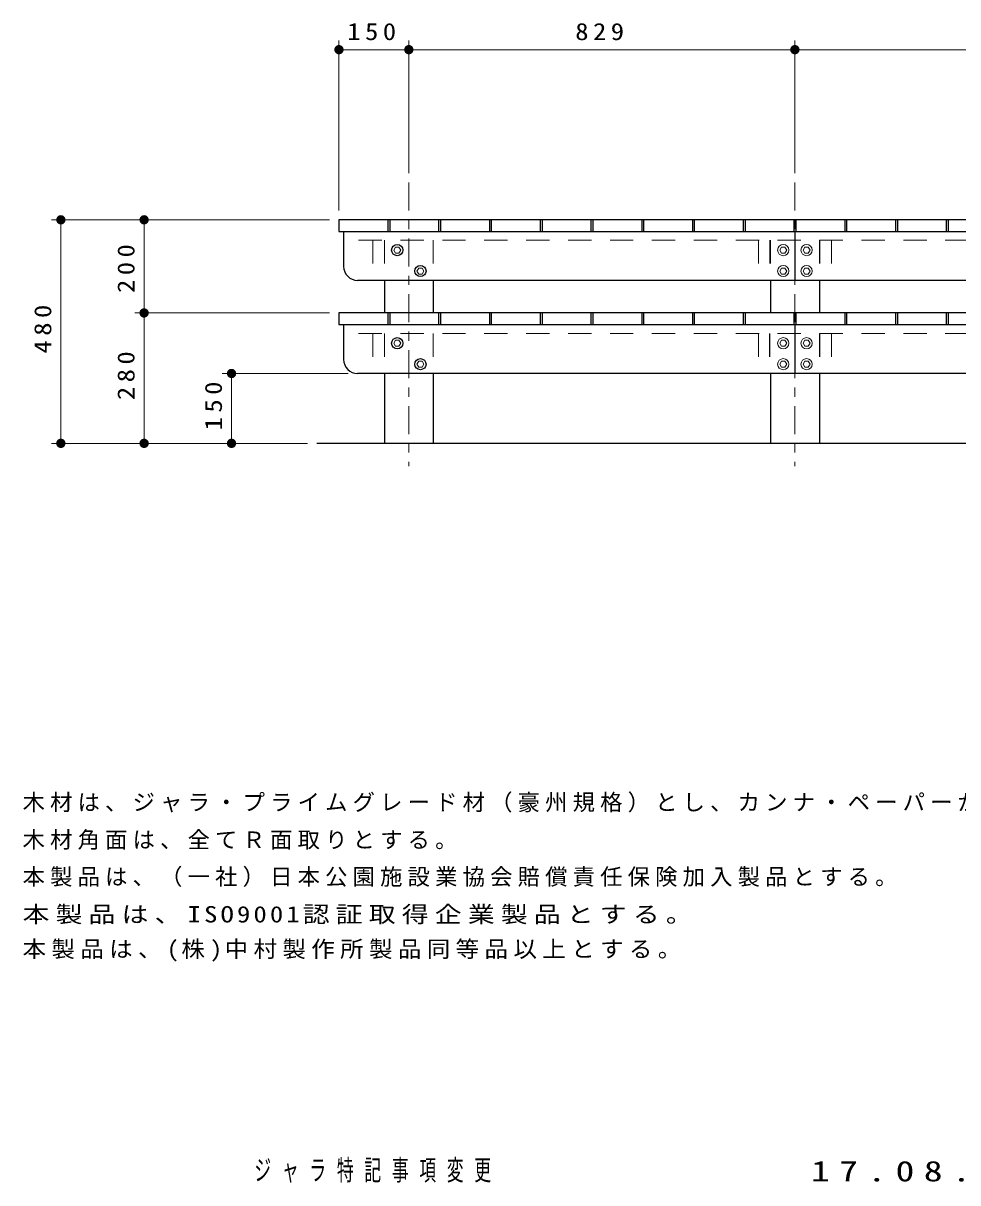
# Model space of a CAD drawing. Units: millimetres on the paper, scale 1:20. Extents: x -360 to 12, y -38 to 250.
# Drawn here: x -360.1 to -259.7, y 2.3 to 126.8 of the extents above; entities that cross this region are included whole.
import ezdxf

# ---------------------------------------------------------------- set-up
doc = ezdxf.new("R2010")
doc.units = ezdxf.units.MM
doc.linetypes.add('USER1', pattern=[4.5, 2.5, -2])
doc.linetypes.add('USER2', pattern=[6, 3, -1, 1, -1])
doc.layers.add('99', color=7, linetype='Continuous')
doc.layers.add('CLASS1', color=7, linetype='Continuous', lineweight=13)
doc.styles.add('ＭＳ ゴシック', font='')
doc.styles.get('ＭＳ ゴシック').set_extended_font_data('MS Gothic')

# ---------------------------------------------------------------- blocks, each defined once
blk = doc.blocks.new('filled_dot')
at = {"color": 0, "linetype": 'Continuous', "lineweight": -2, "const_width": 1.25}
blk.add_lwpolyline([(-0.625, 0, 1), (0.625, 0, 1)], format="xyb", close=True, dxfattribs=at)

msp = doc.modelspace()

# ---------------------------------------------------------------- linework, layer by layer
at = {"layer": 'CLASS1'}
for p, q in [((-326.17, 106.661), (-326.17, 124.929)), ((-318.67, 110.663), (-318.67, 124.929)), ((-318.67, 110.663), (-318.67, 124.929)), ((-277.22, 110.663), (-277.22, 124.929)), ((-326.17, 123.929), (-318.67, 123.929)), ((-318.67, 123.929), (-277.22, 123.929)), ((-277.22, 123.929), (-233.62, 123.929)), ((-327.17, 105.661), (-357.028, 105.661)), ((-356.028, 81.661), (-356.028, 105.661)), ((-347.092, 105.661), (-347.092, 95.661)), ((-320.296, 102.411), (-320.108, 102.736)), ((-320.108, 102.086), (-320.296, 102.411)), ((-319.733, 102.736), (-320.108, 102.736)), ((-319.545, 102.411), (-319.733, 102.736)), ((-319.545, 102.411), (-319.733, 102.086)), ((-278.846, 102.411), (-278.658, 102.736)), ((-278.658, 102.086), (-278.846, 102.411)), ((-278.283, 102.736), (-278.658, 102.736)), ((-278.095, 102.411), (-278.283, 102.736)), ((-278.095, 102.411), (-278.283, 102.086)), ((-276.346, 102.411), (-276.158, 102.736)), ((-276.158, 102.086), (-276.346, 102.411)), ((-275.783, 102.736), (-276.158, 102.736)), ((-275.595, 102.411), (-275.783, 102.736)), ((-275.595, 102.411), (-275.783, 102.086)), ((-319.733, 102.086), (-320.108, 102.086)), ((-278.283, 102.086), (-278.658, 102.086)), ((-275.783, 102.086), (-276.158, 102.086)), ((-317.796, 100.161), (-317.608, 100.486)), ((-317.608, 99.836), (-317.796, 100.161)), ((-317.233, 100.486), (-317.608, 100.486)), ((-317.233, 99.836), (-317.608, 99.836)), ((-317.045, 100.161), (-317.233, 100.486)), ((-317.045, 100.161), (-317.233, 99.836)), ((-278.846, 100.161), (-278.658, 100.486)), ((-278.658, 99.836), (-278.846, 100.161)), ((-278.283, 100.486), (-278.658, 100.486)), ((-278.283, 99.836), (-278.658, 99.836)), ((-278.095, 100.161), (-278.283, 100.486)), ((-278.095, 100.161), (-278.283, 99.836)), ((-276.346, 100.161), (-276.158, 100.486)), ((-276.158, 99.836), (-276.346, 100.161)), ((-275.783, 100.486), (-276.158, 100.486)), ((-275.783, 99.836), (-276.158, 99.836)), ((-275.595, 100.161), (-275.783, 100.486)), ((-275.595, 100.161), (-275.783, 99.836)), ((-327.17, 95.661), (-348.092, 95.661)), ((-347.092, 95.661), (-347.092, 81.661)), ((-320.296, 92.411), (-320.108, 92.736)), ((-320.108, 92.086), (-320.296, 92.411)), ((-319.733, 92.736), (-320.108, 92.736)), ((-319.545, 92.411), (-319.733, 92.736)), ((-319.545, 92.411), (-319.733, 92.086)), ((-278.846, 92.411), (-278.658, 92.736)), ((-278.658, 92.086), (-278.846, 92.411)), ((-278.283, 92.736), (-278.658, 92.736)), ((-278.095, 92.411), (-278.283, 92.736)), ((-278.095, 92.411), (-278.283, 92.086)), ((-276.346, 92.411), (-276.158, 92.736)), ((-276.158, 92.086), (-276.346, 92.411)), ((-275.783, 92.736), (-276.158, 92.736)), ((-275.595, 92.411), (-275.783, 92.736)), ((-275.595, 92.411), (-275.783, 92.086)), ((-319.733, 92.086), (-320.108, 92.086)), ((-278.283, 92.086), (-278.658, 92.086)), ((-275.783, 92.086), (-276.158, 92.086)), ((-317.796, 90.161), (-317.608, 90.486)), ((-317.608, 89.836), (-317.796, 90.161)), ((-317.233, 90.486), (-317.608, 90.486)), ((-317.233, 89.836), (-317.608, 89.836)), ((-317.045, 90.161), (-317.233, 90.486)), ((-317.045, 90.161), (-317.233, 89.836)), ((-278.846, 90.161), (-278.658, 90.486)), ((-278.658, 89.836), (-278.846, 90.161)), ((-278.283, 90.486), (-278.658, 90.486)), ((-278.283, 89.836), (-278.658, 89.836)), ((-278.095, 90.161), (-278.283, 90.486)), ((-278.095, 90.161), (-278.283, 89.836)), ((-276.346, 90.161), (-276.158, 90.486)), ((-276.158, 89.836), (-276.346, 90.161)), ((-275.783, 90.486), (-276.158, 90.486)), ((-275.783, 89.836), (-276.158, 89.836)), ((-275.595, 90.161), (-275.783, 90.486)), ((-275.595, 90.161), (-275.783, 89.836)), ((-325.17, 89.161), (-338.706, 89.161)), ((-337.706, 81.661), (-337.706, 89.161)), ((-329.733, 81.661), (-357.028, 81.661)), ((-329.559, 81.661), (-338.706, 81.661))]:
    msp.add_line(p, q, dxfattribs=at)
at = {"layer": 'CLASS1', "linetype": 'USER2'}
for p, q in [((-318.67, 109.663), (-318.67, 79.193)), ((-277.22, 109.663), (-277.22, 79.193))]:
    msp.add_line(p, q, dxfattribs=at)
at = {"layer": 'CLASS1', "lineweight": 25}
for p, q in [((-326.17, 105.661), (-326.17, 104.411)), ((-141.07, 105.661), (-326.17, 105.661)), ((-320.92, 105.661), (-320.92, 104.411)), ((-320.72, 105.661), (-320.72, 104.411)), ((-315.47, 105.661), (-315.47, 104.411)), ((-315.27, 105.661), (-315.27, 104.411)), ((-310.02, 105.661), (-310.02, 104.411)), ((-309.82, 105.661), (-309.82, 104.411)), ((-304.57, 105.661), (-304.57, 104.411)), ((-304.37, 105.661), (-304.37, 104.411)), ((-299.12, 105.661), (-299.12, 104.411)), ((-298.92, 105.661), (-298.92, 104.411)), ((-293.67, 105.661), (-293.67, 104.411)), ((-293.47, 105.661), (-293.47, 104.411)), ((-288.22, 105.661), (-288.22, 104.411)), ((-288.02, 105.661), (-288.02, 104.411)), ((-282.77, 105.661), (-282.77, 104.411)), ((-282.57, 105.661), (-282.57, 104.411)), ((-277.32, 105.661), (-277.32, 104.411)), ((-277.12, 105.661), (-277.12, 104.411)), ((-271.87, 105.661), (-271.87, 104.411)), ((-271.67, 105.661), (-271.67, 104.411)), ((-266.42, 105.661), (-266.42, 104.411)), ((-266.22, 105.661), (-266.22, 104.411)), ((-260.97, 105.661), (-260.97, 104.411)), ((-260.77, 105.661), (-260.77, 104.411)), ((-326.17, 104.411), (-141.07, 104.411)), ((-325.67, 104.411), (-325.67, 100.661)), ((-277.22, 104.411), (-277.22, 99.161)), ((-143.07, 99.161), (-324.17, 99.161)), ((-321.295, 99.161), (-321.295, 95.661)), ((-316.045, 99.161), (-316.045, 95.661)), ((-279.845, 99.161), (-279.845, 95.661)), ((-274.595, 99.161), (-274.595, 95.661)), ((-326.17, 95.661), (-326.17, 94.411)), ((-141.07, 95.661), (-326.17, 95.661)), ((-320.92, 95.661), (-320.92, 94.411)), ((-320.72, 95.661), (-320.72, 94.411)), ((-315.47, 95.661), (-315.47, 94.411)), ((-315.27, 95.661), (-315.27, 94.411)), ((-310.02, 95.661), (-310.02, 94.411)), ((-309.82, 95.661), (-309.82, 94.411)), ((-304.57, 95.661), (-304.57, 94.411)), ((-304.37, 95.661), (-304.37, 94.411)), ((-299.12, 95.661), (-299.12, 94.411)), ((-298.92, 95.661), (-298.92, 94.411)), ((-293.67, 95.661), (-293.67, 94.411)), ((-293.47, 95.661), (-293.47, 94.411)), ((-288.22, 95.661), (-288.22, 94.411)), ((-288.02, 95.661), (-288.02, 94.411)), ((-282.77, 95.661), (-282.77, 94.411)), ((-282.57, 95.661), (-282.57, 94.411)), ((-277.32, 95.661), (-277.32, 94.411)), ((-277.12, 95.661), (-277.12, 94.411)), ((-271.87, 95.661), (-271.87, 94.411)), ((-271.67, 95.661), (-271.67, 94.411)), ((-266.42, 95.661), (-266.42, 94.411)), ((-266.22, 95.661), (-266.22, 94.411)), ((-260.97, 95.661), (-260.97, 94.411)), ((-260.77, 95.661), (-260.77, 94.411)), ((-326.17, 94.411), (-141.07, 94.411)), ((-325.67, 94.411), (-325.67, 90.661)), ((-277.22, 94.411), (-277.22, 89.161)), ((-143.07, 89.161), (-324.17, 89.161)), ((-321.295, 89.161), (-321.295, 81.661)), ((-316.045, 89.161), (-316.045, 81.661)), ((-279.845, 89.161), (-279.845, 81.661)), ((-274.595, 89.161), (-274.595, 81.661)), ((-138.682, 81.661), (-328.559, 81.661))]:
    msp.add_line(p, q, dxfattribs=at)
at = {"layer": 'CLASS1', "linetype": 'USER1'}
for p, q in [((-141.57, 103.461), (-325.67, 103.461)), ((-322.545, 103.461), (-322.545, 99.161)), ((-321.295, 103.461), (-321.295, 99.161)), ((-316.045, 103.461), (-316.045, 99.161)), ((-281.145, 103.461), (-281.145, 99.161)), ((-279.895, 103.461), (-279.895, 99.161)), ((-279.845, 103.461), (-279.845, 99.161)), ((-274.595, 103.461), (-274.595, 99.161)), ((-274.545, 103.461), (-274.545, 99.161)), ((-273.295, 103.461), (-273.295, 99.161)), ((-141.57, 93.461), (-325.67, 93.461)), ((-322.545, 93.461), (-322.545, 89.161)), ((-321.295, 93.461), (-321.295, 89.161)), ((-316.045, 93.461), (-316.045, 89.161)), ((-281.145, 93.461), (-281.145, 89.161)), ((-279.945, 93.461), (-279.945, 89.161)), ((-279.895, 93.461), (-279.895, 89.161)), ((-274.595, 93.461), (-274.595, 89.161)), ((-274.545, 93.461), (-274.545, 89.161)), ((-273.295, 93.461), (-273.295, 89.161))]:
    msp.add_line(p, q, dxfattribs=at)
at = {"layer": 'CLASS1', "lineweight": 25}
for centre in [(-319.92, 102.411), (-317.42, 100.161), (-319.92, 92.411), (-317.42, 90.161)]:
    msp.add_circle(centre, 0.6, dxfattribs=at)
at = {"layer": 'CLASS1'}
for centre in [(-278.47, 102.411), (-275.97, 102.411), (-278.47, 100.161), (-275.97, 100.161), (-278.47, 92.411), (-275.97, 92.411), (-278.47, 90.161), (-275.97, 90.161)]:
    msp.add_circle(centre, 0.6, dxfattribs=at)
at = {"layer": 'CLASS1', "lineweight": 25}
for centre in [(-324.17, 100.661), (-324.17, 90.661)]:
    msp.add_arc(centre, 1.5, 179.99999, 270, dxfattribs=at)

# ---------------------------------------------------------------- block references
at = {"layer": 'CLASS1', "xscale": 0.4, "yscale": 0.4}
for p in [(-326.17, 123.929), (-318.67, 123.929), (-277.22, 123.929)]:
    msp.add_blockref('filled_dot', p, dxfattribs=at)
for p, rotation in [((-318.67, 123.929), 180), ((-277.22, 123.929), 180), ((-356.028, 105.661), 270), ((-347.092, 105.661), 270), ((-347.092, 95.661), 90), ((-337.706, 89.161), 270), ((-356.028, 81.661), 90), ((-347.092, 81.661), 90), ((-337.706, 81.661), 90)]:
    msp.add_blockref('filled_dot', p, dxfattribs=dict(at, rotation=rotation))

# ---------------------------------------------------------------- texts
at = {"layer": '99', "char_height": 2.199, "attachment_point": 4, "style": 'ＭＳ ゴシック'}
for s, insert in [('\\T1.64;\\W0.6;ジャラ特記事項変更', (-335.25, 3.5)), ('\\T1.5;\\W1.35;17.08.01', (-275.5, 3.5))]:
    msp.add_mtext(s, dxfattribs=dict(at, insert=insert))
at = {"layer": 'CLASS1', "style": 'ＭＳ ゴシック'}
for s, insert, char_height, attachment_point in [('\\T1.33;\\W1.15;150', (-322.42, 124.929), 1.833, 8), ('\\T1.33;\\W1.15;829', (-297.945, 124.929), 1.833, 8), ('\\T1.23;木材は、ジャラ・プライムグレード材（豪州規格）とし、カンナ・ペーパーがけの上、無塗装とする。', (-360.141, 42.02), 1.76, 7), ('\\T1.23;木材角面は、全てＲ面取りとする。', (-360.141, 38.02), 1.76, 7), ('\\T1.23;本製品は、（一社）日本公園施設業協会賠償責任保険加入製品とする。', (-360.141, 34.02), 1.76, 7), ('\\T1.23;\\W1.2;本製品は、ISO9001認証取得企業製品とする。', (-360.141, 30.02), 1.76, 7), ('\\T1.23;\\W1.05;本製品は、(株)中村製作所製品同等品以上とする。', (-360.141, 26.02), 1.76, 7)]:
    msp.add_mtext(s, dxfattribs=dict(at, insert=insert, char_height=char_height, attachment_point=attachment_point))
at = {"layer": 'CLASS1', "char_height": 1.833, "attachment_point": 8, "rotation": 90, "style": 'ＭＳ ゴシック'}
for s, insert in [('\\T1.33;\\W1.15;200', (-348.092, 100.661)), ('\\T1.33;\\W1.15;480', (-357.028, 94.161)), ('\\T1.33;\\W1.15;280', (-348.092, 89.161)), ('\\T1.33;\\W1.15;150', (-338.706, 85.911))]:
    msp.add_mtext(s, dxfattribs=dict(at, insert=insert))

doc.saveas('drawing.dxf')
